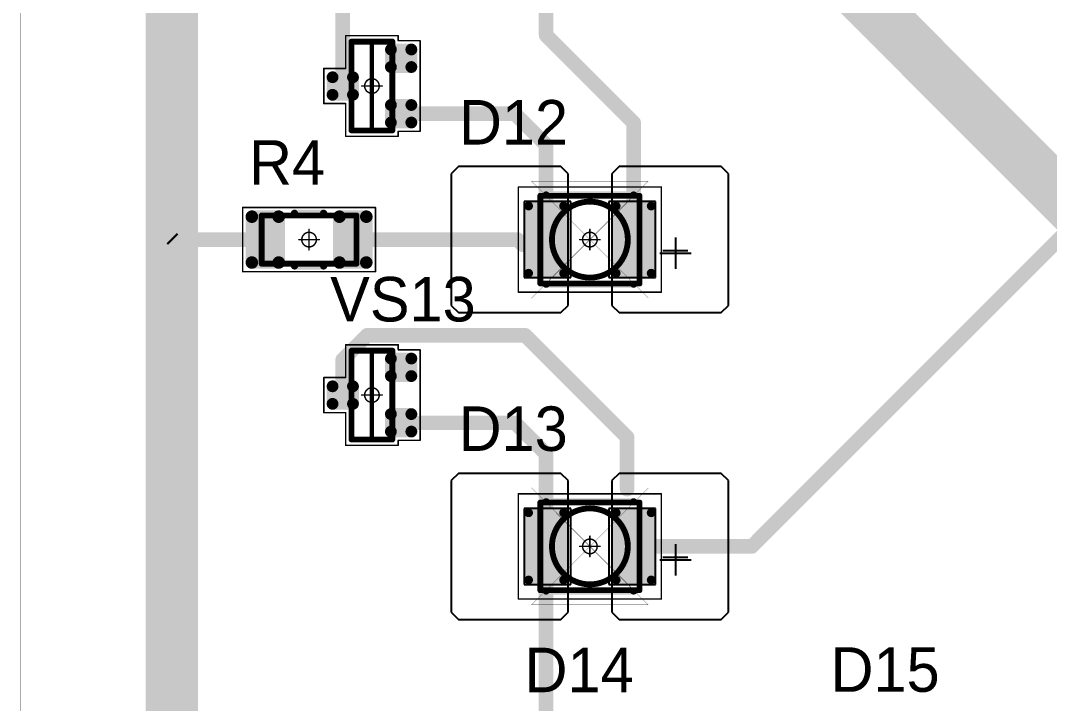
# Model space of a CAD drawing. Header units: millimetres. Extents: x 0 to 395, y 0 to 190.
# Drawn here: x 0 to 35.24, y 30.15 to 53.52 of the extents above; entities that cross this region are included whole.
import ezdxf

# ---------------------------------------------------------------- set-up
doc = ezdxf.new("R2010")
doc.units = ezdxf.units.MM
for name, color, linetype in [('Mechanical13', 56, 'Continuous'), ('Mechanical15', 56, 'Continuous'), ('Mechanical3', 76, 'Continuous'), ('Mechanical5', 56, 'Continuous'), ('TopLayer', 1, 'Continuous'), ('TopOverlay', 2, 'Continuous'), ('TopPaste', 8, 'Continuous'), ('TopSolder', 216, 'Continuous')]:
    doc.layers.add(name, color=color, linetype=linetype)

# ---------------------------------------------------------------- blocks, each defined once
blk = doc.blocks.new('SOT23_1171')
at = {"layer": 'Mechanical13', "const_width": 0.2}
for points in [[(0.7, 1.52), (-0.7, 1.52)], [(-0.7, 1.52), (-0.7, -1.52)], [(0.7, 1.52), (0.7, -1.52)], [(0.7, -1.52), (-0.7, -1.52)]]:
    blk.add_lwpolyline(points, dxfattribs=at)
at = {"layer": 'Mechanical13', "const_width": 0.1}
for points in [[(-0.75, 1.52, 1), (-0.65, 1.52, 1)], [(-0.75, 1.52, 1), (-0.65, 1.52, 1)], [(0.65, 1.52, 1), (0.75, 1.52, 1)], [(0.65, 1.52, 1), (0.75, 1.52, 1)], [(-0.75, -1.52, 1), (-0.65, -1.52, 1)], [(-0.75, -1.52, 1), (-0.65, -1.52, 1)], [(0.65, -1.52, 1), (0.75, -1.52, 1)], [(0.65, -1.52, 1), (0.75, -1.52, 1)]]:
    blk.add_lwpolyline(points, format="xyb", close=True, dxfattribs=at)
at = {"layer": 'Mechanical15', "const_width": 0.05}
for points in [[(-1.65, 1.55), (-1.65, -1.55)], [(-0.9, 1.55), (-1.65, 1.55)], [(-0.9, 1.72), (-0.9, 1.55)], [(0.9, 1.72), (-0.9, 1.72)], [(0.9, 1.72), (0.9, 0.6)], [(0, 0.35), (0, -0.35)], [(1.65, 0.6), (0.9, 0.6)], [(1.65, 0.6), (1.65, -0.6)], [(0.35, 0), (-0.35, 0)], [(1.65, -0.6), (0.9, -0.6)], [(0.9, -0.6), (0.9, -1.72)], [(-0.9, -1.55), (-1.65, -1.55)], [(-0.9, -1.55), (-0.9, -1.72)], [(0.9, -1.72), (-0.9, -1.72)]]:
    blk.add_lwpolyline(points, dxfattribs=at)
at = {"layer": 'Mechanical15'}
for points, const_width in [([(-1.662, 1.55, 1), (-1.637, 1.55, 1)], 0.025), ([(-1.662, 1.55, 1), (-1.637, 1.55, 1)], 0.025), ([(-0.913, 1.72, 1), (-0.888, 1.72, 1)], 0.025), ([(-0.913, 1.72, 1), (-0.888, 1.72, 1)], 0.025), ([(-0.913, 1.55, 1), (-0.888, 1.55, 1)], 0.025), ([(-0.913, 1.55, 1), (-0.888, 1.55, 1)], 0.025), ([(0.888, 1.72, 1), (0.913, 1.72, 1)], 0.025), ([(0.888, 1.72, 1), (0.913, 1.72, 1)], 0.025), ([(-0.012, 0.35, 1), (0.012, 0.35, 1)], 0.025), ([(0.888, 0.6, 1), (0.913, 0.6, 1)], 0.025), ([(0.888, 0.6, 1), (0.913, 0.6, 1)], 0.025), ([(1.637, 0.6, 1), (1.662, 0.6, 1)], 0.025), ([(1.637, 0.6, 1), (1.662, 0.6, 1)], 0.025), ([(-0.362, 0, 1), (-0.337, 0, 1)], 0.025), ([(0.25, 0, 1), (-0.25, 0, 1)], 0.05), ([(-0.262, 0, 1), (-0.238, 0, 1)], 0.025), ([(0.238, 0, 1), (0.262, 0, 1)], 0.025), ([(0.337, 0, 1), (0.362, 0, 1)], 0.025), ([(-0.012, -0.35, 1), (0.012, -0.35, 1)], 0.025), ([(0.888, -0.6, 1), (0.913, -0.6, 1)], 0.025), ([(0.888, -0.6, 1), (0.913, -0.6, 1)], 0.025), ([(1.637, -0.6, 1), (1.662, -0.6, 1)], 0.025), ([(1.637, -0.6, 1), (1.662, -0.6, 1)], 0.025), ([(-1.662, -1.55, 1), (-1.637, -1.55, 1)], 0.025), ([(-1.662, -1.55, 1), (-1.637, -1.55, 1)], 0.025), ([(-0.913, -1.55, 1), (-0.888, -1.55, 1)], 0.025), ([(-0.913, -1.55, 1), (-0.888, -1.55, 1)], 0.025), ([(-0.913, -1.72, 1), (-0.888, -1.72, 1)], 0.025), ([(-0.913, -1.72, 1), (-0.888, -1.72, 1)], 0.025), ([(0.888, -1.72, 1), (0.913, -1.72, 1)], 0.025), ([(0.888, -1.72, 1), (0.913, -1.72, 1)], 0.025)]:
    blk.add_lwpolyline(points, format="xyb", close=True, dxfattribs=dict(at, const_width=const_width))
at = {"layer": 'TopLayer', "const_width": 0.1}
for points in [[(-1.4, 1.25, 1), (-1.3, 1.25, 1)], [(-0.7, 1.25, 1), (-0.6, 1.25, 1)], [(-1.4, 0.65, 1), (-1.3, 0.65, 1)], [(-0.7, 0.65, 1), (-0.6, 0.65, 1)], [(0.6, 0.3, 1), (0.7, 0.3, 1)], [(1.3, 0.3, 1), (1.4, 0.3, 1)], [(0.6, -0.3, 1), (0.7, -0.3, 1)], [(1.3, -0.3, 1), (1.4, -0.3, 1)], [(-1.4, -0.65, 1), (-1.3, -0.65, 1)], [(-0.7, -0.65, 1), (-0.6, -0.65, 1)], [(-1.4, -1.25, 1), (-1.3, -1.25, 1)], [(-0.7, -1.25, 1), (-0.6, -1.25, 1)]]:
    blk.add_lwpolyline(points, format="xyb", close=True, dxfattribs=at)
at = {"layer": 'TopLayer'}
for points in [[(-1.45, 1.25), (-1.45, 0.65), (-0.55, 1.25), (-0.55, 0.65)], [(-1.35, 1.35), (-1.35, 0.55), (-0.65, 1.35), (-0.65, 0.55)], [(0.65, 0.4), (0.65, -0.4), (1.35, 0.4), (1.35, -0.4)], [(0.55, 0.3), (0.55, -0.3), (1.45, 0.3), (1.45, -0.3)], [(-1.45, -0.65), (-1.45, -1.25), (-0.55, -0.65), (-0.55, -1.25)], [(-1.35, -0.55), (-1.35, -1.35), (-0.65, -0.55), (-0.65, -1.35)]]:
    blk.add_solid(points, dxfattribs=at)
at = {"layer": 'TopOverlay', "const_width": 0.15}
blk.add_lwpolyline([(0, 1.5), (0, -1.5)], dxfattribs=at)
at = {"layer": 'TopOverlay', "const_width": 0.075}
for points in [[(-0.038, 1.5, 1), (0.038, 1.5, 1)], [(-0.038, -1.5, 1), (0.038, -1.5, 1)]]:
    blk.add_lwpolyline(points, format="xyb", close=True, dxfattribs=at)
at = {"layer": 'TopPaste', "const_width": 0.075}
for points in [[(-1.387, 1.25, 1), (-1.313, 1.25, 1)], [(-0.687, 1.25, 1), (-0.613, 1.25, 1)], [(-1.387, 0.65, 1), (-1.313, 0.65, 1)], [(-0.687, 0.65, 1), (-0.613, 0.65, 1)], [(0.613, 0.3, 1), (0.687, 0.3, 1)], [(1.313, 0.3, 1), (1.387, 0.3, 1)], [(0.613, -0.3, 1), (0.687, -0.3, 1)], [(1.313, -0.3, 1), (1.387, -0.3, 1)], [(-1.387, -0.65, 1), (-1.313, -0.65, 1)], [(-0.687, -0.65, 1), (-0.613, -0.65, 1)], [(-1.387, -1.25, 1), (-1.313, -1.25, 1)], [(-0.687, -1.25, 1), (-0.613, -1.25, 1)]]:
    blk.add_lwpolyline(points, format="xyb", close=True, dxfattribs=at)
at = {"layer": 'TopPaste'}
for points in [[(-1.425, 1.25), (-1.425, 0.65), (-0.575, 1.25), (-0.575, 0.65)], [(-1.35, 1.325), (-1.35, 0.575), (-0.65, 1.325), (-0.65, 0.575)], [(0.65, 0.375), (0.65, -0.375), (1.35, 0.375), (1.35, -0.375)], [(0.575, 0.3), (0.575, -0.3), (1.425, 0.3), (1.425, -0.3)], [(-1.425, -0.65), (-1.425, -1.25), (-0.575, -0.65), (-0.575, -1.25)], [(-1.35, -0.575), (-1.35, -1.325), (-0.65, -0.575), (-0.65, -1.325)]]:
    blk.add_solid(points, dxfattribs=at)
at = {"layer": 'TopSolder', "const_width": 0.202}
for points in [[(-1.451, 1.25, 1), (-1.249, 1.25, 1)], [(-0.751, 1.25, 1), (-0.549, 1.25, 1)], [(-1.451, 0.65, 1), (-1.249, 0.65, 1)], [(-0.751, 0.65, 1), (-0.549, 0.65, 1)], [(0.549, 0.3, 1), (0.751, 0.3, 1)], [(1.249, 0.3, 1), (1.451, 0.3, 1)], [(0.549, -0.3, 1), (0.751, -0.3, 1)], [(1.249, -0.3, 1), (1.451, -0.3, 1)], [(-1.451, -0.65, 1), (-1.249, -0.65, 1)], [(-0.751, -0.65, 1), (-0.549, -0.65, 1)], [(-1.451, -1.25, 1), (-1.249, -1.25, 1)], [(-0.751, -1.25, 1), (-0.549, -1.25, 1)]]:
    blk.add_lwpolyline(points, format="xyb", close=True, dxfattribs=at)
at = {"layer": 'TopSolder'}
for points in [[(-1.35, 1.452), (-1.35, 0.448), (-0.65, 1.452), (-0.65, 0.448)], [(-1.552, 1.25), (-1.552, 0.65), (-0.448, 1.25), (-0.448, 0.65)], [(0.65, 0.502), (0.65, -0.502), (1.35, 0.502), (1.35, -0.502)], [(0.448, 0.3), (0.448, -0.3), (1.552, 0.3), (1.552, -0.3)], [(-1.552, -0.65), (-1.552, -1.25), (-0.448, -0.65), (-0.448, -1.25)], [(-1.35, -0.448), (-1.35, -1.452), (-0.65, -0.448), (-0.65, -1.452)]]:
    blk.add_solid(points, dxfattribs=at)
blk = doc.blocks.new('SOT23_1172')
at = {"layer": 'Mechanical13', "const_width": 0.2}
for points in [[(0.7, 1.52), (-0.7, 1.52)], [(-0.7, 1.52), (-0.7, -1.52)], [(0.7, 1.52), (0.7, -1.52)], [(0.7, -1.52), (-0.7, -1.52)]]:
    blk.add_lwpolyline(points, dxfattribs=at)
at = {"layer": 'Mechanical13', "const_width": 0.1}
for points in [[(-0.75, 1.52, 1), (-0.65, 1.52, 1)], [(-0.75, 1.52, 1), (-0.65, 1.52, 1)], [(0.65, 1.52, 1), (0.75, 1.52, 1)], [(0.65, 1.52, 1), (0.75, 1.52, 1)], [(-0.75, -1.52, 1), (-0.65, -1.52, 1)], [(-0.75, -1.52, 1), (-0.65, -1.52, 1)], [(0.65, -1.52, 1), (0.75, -1.52, 1)], [(0.65, -1.52, 1), (0.75, -1.52, 1)]]:
    blk.add_lwpolyline(points, format="xyb", close=True, dxfattribs=at)
at = {"layer": 'Mechanical15', "const_width": 0.05}
for points in [[(-1.65, 1.55), (-1.65, -1.55)], [(-0.9, 1.55), (-1.65, 1.55)], [(-0.9, 1.72), (-0.9, 1.55)], [(0.9, 1.72), (-0.9, 1.72)], [(0.9, 1.72), (0.9, 0.6)], [(0, 0.35), (0, -0.35)], [(1.65, 0.6), (0.9, 0.6)], [(1.65, 0.6), (1.65, -0.6)], [(0.35, 0), (-0.35, 0)], [(1.65, -0.6), (0.9, -0.6)], [(0.9, -0.6), (0.9, -1.72)], [(-0.9, -1.55), (-1.65, -1.55)], [(-0.9, -1.55), (-0.9, -1.72)], [(0.9, -1.72), (-0.9, -1.72)]]:
    blk.add_lwpolyline(points, dxfattribs=at)
at = {"layer": 'Mechanical15'}
for points, const_width in [([(-1.662, 1.55, 1), (-1.637, 1.55, 1)], 0.025), ([(-1.662, 1.55, 1), (-1.637, 1.55, 1)], 0.025), ([(-0.913, 1.72, 1), (-0.888, 1.72, 1)], 0.025), ([(-0.913, 1.72, 1), (-0.888, 1.72, 1)], 0.025), ([(-0.913, 1.55, 1), (-0.888, 1.55, 1)], 0.025), ([(-0.913, 1.55, 1), (-0.888, 1.55, 1)], 0.025), ([(0.888, 1.72, 1), (0.913, 1.72, 1)], 0.025), ([(0.888, 1.72, 1), (0.913, 1.72, 1)], 0.025), ([(-0.012, 0.35, 1), (0.012, 0.35, 1)], 0.025), ([(0.888, 0.6, 1), (0.913, 0.6, 1)], 0.025), ([(0.888, 0.6, 1), (0.913, 0.6, 1)], 0.025), ([(1.637, 0.6, 1), (1.662, 0.6, 1)], 0.025), ([(1.637, 0.6, 1), (1.662, 0.6, 1)], 0.025), ([(-0.362, 0, 1), (-0.337, 0, 1)], 0.025), ([(0.25, 0, 1), (-0.25, 0, 1)], 0.05), ([(-0.262, 0, 1), (-0.238, 0, 1)], 0.025), ([(0.238, 0, 1), (0.262, 0, 1)], 0.025), ([(0.337, 0, 1), (0.362, 0, 1)], 0.025), ([(-0.012, -0.35, 1), (0.012, -0.35, 1)], 0.025), ([(0.888, -0.6, 1), (0.913, -0.6, 1)], 0.025), ([(0.888, -0.6, 1), (0.913, -0.6, 1)], 0.025), ([(1.637, -0.6, 1), (1.662, -0.6, 1)], 0.025), ([(1.637, -0.6, 1), (1.662, -0.6, 1)], 0.025), ([(-1.662, -1.55, 1), (-1.637, -1.55, 1)], 0.025), ([(-1.662, -1.55, 1), (-1.637, -1.55, 1)], 0.025), ([(-0.913, -1.55, 1), (-0.888, -1.55, 1)], 0.025), ([(-0.913, -1.55, 1), (-0.888, -1.55, 1)], 0.025), ([(-0.913, -1.72, 1), (-0.888, -1.72, 1)], 0.025), ([(-0.913, -1.72, 1), (-0.888, -1.72, 1)], 0.025), ([(0.888, -1.72, 1), (0.913, -1.72, 1)], 0.025), ([(0.888, -1.72, 1), (0.913, -1.72, 1)], 0.025)]:
    blk.add_lwpolyline(points, format="xyb", close=True, dxfattribs=dict(at, const_width=const_width))
at = {"layer": 'TopLayer', "const_width": 0.1}
for points in [[(-1.4, 1.25, 1), (-1.3, 1.25, 1)], [(-0.7, 1.25, 1), (-0.6, 1.25, 1)], [(-1.4, 0.65, 1), (-1.3, 0.65, 1)], [(-0.7, 0.65, 1), (-0.6, 0.65, 1)], [(0.6, 0.3, 1), (0.7, 0.3, 1)], [(1.3, 0.3, 1), (1.4, 0.3, 1)], [(0.6, -0.3, 1), (0.7, -0.3, 1)], [(1.3, -0.3, 1), (1.4, -0.3, 1)], [(-1.4, -0.65, 1), (-1.3, -0.65, 1)], [(-0.7, -0.65, 1), (-0.6, -0.65, 1)], [(-1.4, -1.25, 1), (-1.3, -1.25, 1)], [(-0.7, -1.25, 1), (-0.6, -1.25, 1)]]:
    blk.add_lwpolyline(points, format="xyb", close=True, dxfattribs=at)
at = {"layer": 'TopLayer'}
for points in [[(-1.45, 1.25), (-1.45, 0.65), (-0.55, 1.25), (-0.55, 0.65)], [(-1.35, 1.35), (-1.35, 0.55), (-0.65, 1.35), (-0.65, 0.55)], [(0.65, 0.4), (0.65, -0.4), (1.35, 0.4), (1.35, -0.4)], [(0.55, 0.3), (0.55, -0.3), (1.45, 0.3), (1.45, -0.3)], [(-1.45, -0.65), (-1.45, -1.25), (-0.55, -0.65), (-0.55, -1.25)], [(-1.35, -0.55), (-1.35, -1.35), (-0.65, -0.55), (-0.65, -1.35)]]:
    blk.add_solid(points, dxfattribs=at)
at = {"layer": 'TopOverlay', "const_width": 0.15}
blk.add_lwpolyline([(0, 1.5), (0, -1.5)], dxfattribs=at)
at = {"layer": 'TopOverlay', "const_width": 0.075}
for points in [[(-0.038, 1.5, 1), (0.038, 1.5, 1)], [(-0.038, -1.5, 1), (0.038, -1.5, 1)]]:
    blk.add_lwpolyline(points, format="xyb", close=True, dxfattribs=at)
at = {"layer": 'TopPaste', "const_width": 0.075}
for points in [[(-1.387, 1.25, 1), (-1.313, 1.25, 1)], [(-0.687, 1.25, 1), (-0.613, 1.25, 1)], [(-1.387, 0.65, 1), (-1.313, 0.65, 1)], [(-0.687, 0.65, 1), (-0.613, 0.65, 1)], [(0.613, 0.3, 1), (0.687, 0.3, 1)], [(1.313, 0.3, 1), (1.387, 0.3, 1)], [(0.613, -0.3, 1), (0.687, -0.3, 1)], [(1.313, -0.3, 1), (1.387, -0.3, 1)], [(-1.387, -0.65, 1), (-1.313, -0.65, 1)], [(-0.687, -0.65, 1), (-0.613, -0.65, 1)], [(-1.387, -1.25, 1), (-1.313, -1.25, 1)], [(-0.687, -1.25, 1), (-0.613, -1.25, 1)]]:
    blk.add_lwpolyline(points, format="xyb", close=True, dxfattribs=at)
at = {"layer": 'TopPaste'}
for points in [[(-1.425, 1.25), (-1.425, 0.65), (-0.575, 1.25), (-0.575, 0.65)], [(-1.35, 1.325), (-1.35, 0.575), (-0.65, 1.325), (-0.65, 0.575)], [(0.65, 0.375), (0.65, -0.375), (1.35, 0.375), (1.35, -0.375)], [(0.575, 0.3), (0.575, -0.3), (1.425, 0.3), (1.425, -0.3)], [(-1.425, -0.65), (-1.425, -1.25), (-0.575, -0.65), (-0.575, -1.25)], [(-1.35, -0.575), (-1.35, -1.325), (-0.65, -0.575), (-0.65, -1.325)]]:
    blk.add_solid(points, dxfattribs=at)
at = {"layer": 'TopSolder', "const_width": 0.202}
for points in [[(-1.451, 1.25, 1), (-1.249, 1.25, 1)], [(-0.751, 1.25, 1), (-0.549, 1.25, 1)], [(-1.451, 0.65, 1), (-1.249, 0.65, 1)], [(-0.751, 0.65, 1), (-0.549, 0.65, 1)], [(0.549, 0.3, 1), (0.751, 0.3, 1)], [(1.249, 0.3, 1), (1.451, 0.3, 1)], [(0.549, -0.3, 1), (0.751, -0.3, 1)], [(1.249, -0.3, 1), (1.451, -0.3, 1)], [(-1.451, -0.65, 1), (-1.249, -0.65, 1)], [(-0.751, -0.65, 1), (-0.549, -0.65, 1)], [(-1.451, -1.25, 1), (-1.249, -1.25, 1)], [(-0.751, -1.25, 1), (-0.549, -1.25, 1)]]:
    blk.add_lwpolyline(points, format="xyb", close=True, dxfattribs=at)
at = {"layer": 'TopSolder'}
for points in [[(-1.35, 1.452), (-1.35, 0.448), (-0.65, 1.452), (-0.65, 0.448)], [(-1.552, 1.25), (-1.552, 0.65), (-0.448, 1.25), (-0.448, 0.65)], [(0.65, 0.502), (0.65, -0.502), (1.35, 0.502), (1.35, -0.502)], [(0.448, 0.3), (0.448, -0.3), (1.552, 0.3), (1.552, -0.3)], [(-1.552, -0.65), (-1.552, -1.25), (-0.448, -0.65), (-0.448, -1.25)], [(-1.35, -0.448), (-1.35, -1.452), (-0.65, -0.448), (-0.65, -1.452)]]:
    blk.add_solid(points, dxfattribs=at)
blk = doc.blocks.new('RC1206S_1219')
at = {"layer": 'Mechanical13', "const_width": 0.2}
for points in [[(-1.625, 0.825), (-1.625, -0.825)], [(1.625, 0.825), (-1.625, 0.825)], [(1.625, 0.825), (1.625, -0.825)], [(1.625, -0.825), (-1.625, -0.825)]]:
    blk.add_lwpolyline(points, dxfattribs=at)
at = {"layer": 'Mechanical13', "const_width": 0.1}
for points in [[(-1.675, 0.825, 1), (-1.575, 0.825, 1)], [(-1.675, 0.825, 1), (-1.575, 0.825, 1)], [(1.575, 0.825, 1), (1.675, 0.825, 1)], [(1.575, 0.825, 1), (1.675, 0.825, 1)], [(-1.675, -0.825, 1), (-1.575, -0.825, 1)], [(-1.675, -0.825, 1), (-1.575, -0.825, 1)], [(1.575, -0.825, 1), (1.675, -0.825, 1)], [(1.575, -0.825, 1), (1.675, -0.825, 1)]]:
    blk.add_lwpolyline(points, format="xyb", close=True, dxfattribs=at)
at = {"layer": 'Mechanical15', "const_width": 0.05}
for points in [[(-2.275, 1.1), (-2.275, -1.1)], [(2.275, 1.1), (-2.275, 1.1)], [(2.275, 1.1), (2.275, -1.1)], [(0, 0.35), (0, -0.35)], [(0.35, 0), (-0.35, 0)], [(2.275, -1.1), (-2.275, -1.1)]]:
    blk.add_lwpolyline(points, dxfattribs=at)
at = {"layer": 'Mechanical15'}
for points, const_width in [([(-2.287, 1.1, 1), (-2.262, 1.1, 1)], 0.025), ([(-2.287, 1.1, 1), (-2.262, 1.1, 1)], 0.025), ([(2.262, 1.1, 1), (2.287, 1.1, 1)], 0.025), ([(2.262, 1.1, 1), (2.287, 1.1, 1)], 0.025), ([(-0.012, 0.35, 1), (0.012, 0.35, 1)], 0.025), ([(-0.362, 0, 1), (-0.337, 0, 1)], 0.025), ([(0.25, 0, 1), (-0.25, 0, 1)], 0.05), ([(-0.262, 0, 1), (-0.238, 0, 1)], 0.025), ([(0.238, 0, 1), (0.262, 0, 1)], 0.025), ([(0.337, 0, 1), (0.362, 0, 1)], 0.025), ([(-0.012, -0.35, 1), (0.012, -0.35, 1)], 0.025), ([(-2.287, -1.1, 1), (-2.262, -1.1, 1)], 0.025), ([(-2.287, -1.1, 1), (-2.262, -1.1, 1)], 0.025), ([(2.262, -1.1, 1), (2.287, -1.1, 1)], 0.025), ([(2.262, -1.1, 1), (2.287, -1.1, 1)], 0.025)]:
    blk.add_lwpolyline(points, format="xyb", close=True, dxfattribs=dict(at, const_width=const_width))
at = {"layer": 'TopLayer', "const_width": 0.115}
for points in [[(-2.018, 0.785, 1), (-1.903, 0.785, 1)], [(-1.098, 0.785, 1), (-0.983, 0.785, 1)], [(0.983, 0.785, 1), (1.098, 0.785, 1)], [(1.903, 0.785, 1), (2.018, 0.785, 1)], [(-2.018, -0.785, 1), (-1.903, -0.785, 1)], [(-1.098, -0.785, 1), (-0.983, -0.785, 1)], [(0.983, -0.785, 1), (1.098, -0.785, 1)], [(1.903, -0.785, 1), (2.018, -0.785, 1)]]:
    blk.add_lwpolyline(points, format="xyb", close=True, dxfattribs=at)
at = {"layer": 'TopLayer'}
for points in [[(-2.075, -0.785), (-0.925, -0.785), (-2.075, 0.785), (-0.925, 0.785)], [(-1.96, -0.9), (-1.04, -0.9), (-1.96, 0.9), (-1.04, 0.9)], [(0.925, -0.785), (2.075, -0.785), (0.925, 0.785), (2.075, 0.785)], [(1.04, -0.9), (1.96, -0.9), (1.04, 0.9), (1.96, 0.9)]]:
    blk.add_solid(points, dxfattribs=at)
at = {"layer": 'TopOverlay', "const_width": 0.25}
for points in [[(0.5, 0.9), (-0.5, 0.9)], [(0.5, -0.9), (-0.5, -0.9)]]:
    blk.add_lwpolyline(points, dxfattribs=at)
at = {"layer": 'TopOverlay', "const_width": 0.125}
for points in [[(-0.562, 0.9, 1), (-0.437, 0.9, 1)], [(0.437, 0.9, 1), (0.562, 0.9, 1)], [(-0.562, -0.9, 1), (-0.437, -0.9, 1)], [(0.437, -0.9, 1), (0.562, -0.9, 1)]]:
    blk.add_lwpolyline(points, format="xyb", close=True, dxfattribs=at)
at = {"layer": 'TopPaste', "const_width": 0.09}
for points in [[(-2.005, 0.785, 1), (-1.915, 0.785, 1)], [(-1.085, 0.785, 1), (-0.995, 0.785, 1)], [(0.995, 0.785, 1), (1.085, 0.785, 1)], [(1.915, 0.785, 1), (2.005, 0.785, 1)], [(-2.005, -0.785, 1), (-1.915, -0.785, 1)], [(-1.085, -0.785, 1), (-0.995, -0.785, 1)], [(0.995, -0.785, 1), (1.085, -0.785, 1)], [(1.915, -0.785, 1), (2.005, -0.785, 1)]]:
    blk.add_lwpolyline(points, format="xyb", close=True, dxfattribs=at)
at = {"layer": 'TopPaste'}
for points in [[(-2.05, -0.785), (-0.95, -0.785), (-2.05, 0.785), (-0.95, 0.785)], [(-1.96, -0.875), (-1.04, -0.875), (-1.96, 0.875), (-1.04, 0.875)], [(0.95, -0.785), (2.05, -0.785), (0.95, 0.785), (2.05, 0.785)], [(1.04, -0.875), (1.96, -0.875), (1.04, 0.875), (1.96, 0.875)]]:
    blk.add_solid(points, dxfattribs=at)
at = {"layer": 'TopSolder', "const_width": 0.215}
for points in [[(-2.068, 0.785, 1), (-1.853, 0.785, 1)], [(-1.148, 0.785, 1), (-0.933, 0.785, 1)], [(0.933, 0.785, 1), (1.148, 0.785, 1)], [(1.853, 0.785, 1), (2.068, 0.785, 1)], [(-2.068, -0.785, 1), (-1.853, -0.785, 1)], [(-1.148, -0.785, 1), (-0.933, -0.785, 1)], [(0.933, -0.785, 1), (1.148, -0.785, 1)], [(1.853, -0.785, 1), (2.068, -0.785, 1)]]:
    blk.add_lwpolyline(points, format="xyb", close=True, dxfattribs=at)
at = {"layer": 'TopSolder'}
for points in [[(-2.175, -0.785), (-0.825, -0.785), (-2.175, 0.785), (-0.825, 0.785)], [(-1.96, -1), (-1.04, -1), (-1.96, 1), (-1.04, 1)], [(0.825, -0.785), (2.175, -0.785), (0.825, 0.785), (2.175, 0.785)], [(1.04, -1), (1.96, -1), (1.04, 1), (1.96, 1)]]:
    blk.add_solid(points, dxfattribs=at)
blk = doc.blocks.new('T66G_4_1319')
at = {"layer": 'Mechanical13'}
for p, q in [((2.936, 0.071), (2.936, -1)), ((2.4, -0.464), (3.471, -0.464))]:
    blk.add_line(p, q, dxfattribs=at)
at = {"layer": 'Mechanical13', "const_width": 0.2}
for points in [[(-1.7, 1.5), (1.7, 1.5)], [(-1.7, -1.5), (-1.7, 1.5)], [(1.7, -1.5), (1.7, 1.5)], [(-1.7, -1.5), (1.7, -1.5)]]:
    blk.add_lwpolyline(points, dxfattribs=at)
at = {"layer": 'Mechanical13'}
for points, const_width in [([(-1.75, 1.5, 1), (-1.65, 1.5, 1)], 0.1), ([(-1.75, 1.5, 1), (-1.65, 1.5, 1)], 0.1), ([(1.65, 1.5, 1), (1.75, 1.5, 1)], 0.1), ([(1.65, 1.5, 1), (1.75, 1.5, 1)], 0.1), ([(1.3, 0, 1), (-1.3, 0, 1)], 0.2), ([(-1.35, 0, 1), (-1.25, 0, 1)], 0.1), ([(1.25, 0, 1), (1.35, 0, 1)], 0.1), ([(-1.75, -1.5, 1), (-1.65, -1.5, 1)], 0.1), ([(-1.75, -1.5, 1), (-1.65, -1.5, 1)], 0.1), ([(1.65, -1.5, 1), (1.75, -1.5, 1)], 0.1), ([(1.65, -1.5, 1), (1.75, -1.5, 1)], 0.1)]:
    blk.add_lwpolyline(points, format="xyb", close=True, dxfattribs=dict(at, const_width=const_width))
at = {"layer": 'Mechanical15', "const_width": 0.05}
for points in [[(-2.45, -1.8), (-2.45, 1.8)], [(-2.45, 1.8), (2.45, 1.8)], [(2.45, -1.8), (2.45, 1.8)], [(0, -0.35), (0, 0.35)], [(-0.35, 0), (0.35, 0)], [(-2.45, -1.8), (2.45, -1.8)]]:
    blk.add_lwpolyline(points, dxfattribs=at)
at = {"layer": 'Mechanical15'}
for points, const_width in [([(-2.462, 1.8, 1), (-2.438, 1.8, 1)], 0.025), ([(-2.462, 1.8, 1), (-2.438, 1.8, 1)], 0.025), ([(2.438, 1.8, 1), (2.462, 1.8, 1)], 0.025), ([(2.438, 1.8, 1), (2.462, 1.8, 1)], 0.025), ([(-0.012, 0.35, 1), (0.012, 0.35, 1)], 0.025), ([(-0.362, 0, 1), (-0.337, 0, 1)], 0.025), ([(0.25, 0, 1), (-0.25, 0, 1)], 0.05), ([(-0.262, 0, 1), (-0.238, 0, 1)], 0.025), ([(0.238, 0, 1), (0.262, 0, 1)], 0.025), ([(0.337, 0, 1), (0.362, 0, 1)], 0.025), ([(-0.012, -0.35, 1), (0.012, -0.35, 1)], 0.025), ([(-2.462, -1.8, 1), (-2.438, -1.8, 1)], 0.025), ([(-2.462, -1.8, 1), (-2.438, -1.8, 1)], 0.025), ([(2.438, -1.8, 1), (2.462, -1.8, 1)], 0.025), ([(2.438, -1.8, 1), (2.462, -1.8, 1)], 0.025)]:
    blk.add_lwpolyline(points, format="xyb", close=True, dxfattribs=dict(at, const_width=const_width))
at = {"layer": 'TopLayer'}
for p, q in [((-4.5, 2.5), (-4.75, 2.25)), ((-1, 2.5), (-4.5, 2.5)), ((-0.75, 2.25), (-1, 2.5)), ((1, 2.5), (0.75, 2.25)), ((4.5, 2.5), (1, 2.5)), ((4.75, 2.25), (4.5, 2.5)), ((-4.75, 2.25), (-4.75, -2.25)), ((-0.75, -2.25), (-0.75, 2.25)), ((0.75, 2.25), (0.75, -2.25)), ((4.75, -2.25), (4.75, 2.25)), ((-4.75, -2.25), (-4.5, -2.5)), ((-1, -2.5), (-0.75, -2.25)), ((0.75, -2.25), (1, -2.5)), ((4.5, -2.5), (4.75, -2.25)), ((-4.5, -2.5), (-1, -2.5)), ((1, -2.5), (4.5, -2.5))]:
    blk.add_line(p, q, dxfattribs=at)
at = {"layer": 'TopLayer', "const_width": 0.15}
for points in [[(-2.175, 1.15, 1), (-2.025, 1.15, 1)], [(-0.975, 1.15, 1), (-0.825, 1.15, 1)], [(0.825, 1.15, 1), (0.975, 1.15, 1)], [(2.025, 1.15, 1), (2.175, 1.15, 1)], [(-2.175, -1.15, 1), (-2.025, -1.15, 1)], [(-0.975, -1.15, 1), (-0.825, -1.15, 1)], [(0.825, -1.15, 1), (0.975, -1.15, 1)], [(2.025, -1.15, 1), (2.175, -1.15, 1)]]:
    blk.add_lwpolyline(points, format="xyb", close=True, dxfattribs=at)
at = {"layer": 'TopLayer'}
for points in [[(-0.75, 1.15), (-2.25, 1.15), (-0.75, -1.15), (-2.25, -1.15)], [(-0.9, 1.3), (-2.1, 1.3), (-0.9, -1.3), (-2.1, -1.3)], [(2.25, 1.15), (0.75, 1.15), (2.25, -1.15), (0.75, -1.15)], [(2.1, 1.3), (0.9, 1.3), (2.1, -1.3), (0.9, -1.3)]]:
    blk.add_solid(points, dxfattribs=at)
at = {"layer": 'TopOverlay'}
for p, q in [((2.928, 0.057), (2.928, -0.8)), ((2.5, -0.372), (3.357, -0.372))]:
    blk.add_line(p, q, dxfattribs=at)
at = {"layer": 'TopOverlay', "const_width": 0.25}
for points in [[(-1.5, 1.525), (1.5, 1.525)], [(-1.5, -1.525), (1.5, -1.525)]]:
    blk.add_lwpolyline(points, dxfattribs=at)
at = {"layer": 'TopOverlay', "const_width": 0.125}
for points in [[(-1.562, 1.525, 1), (-1.438, 1.525, 1)], [(1.438, 1.525, 1), (1.562, 1.525, 1)], [(-1.562, -1.525, 1), (-1.438, -1.525, 1)], [(1.438, -1.525, 1), (1.562, -1.525, 1)]]:
    blk.add_lwpolyline(points, format="xyb", close=True, dxfattribs=at)
at = {"layer": 'TopPaste', "const_width": 0.125}
for points in [[(-2.163, 1.15, 1), (-2.038, 1.15, 1)], [(-0.963, 1.15, 1), (-0.838, 1.15, 1)], [(0.838, 1.15, 1), (0.963, 1.15, 1)], [(2.038, 1.15, 1), (2.163, 1.15, 1)], [(-2.163, -1.15, 1), (-2.038, -1.15, 1)], [(-0.963, -1.15, 1), (-0.838, -1.15, 1)], [(0.838, -1.15, 1), (0.963, -1.15, 1)], [(2.038, -1.15, 1), (2.163, -1.15, 1)]]:
    blk.add_lwpolyline(points, format="xyb", close=True, dxfattribs=at)
at = {"layer": 'TopPaste'}
for points in [[(-0.775, 1.15), (-2.225, 1.15), (-0.775, -1.15), (-2.225, -1.15)], [(-0.9, 1.275), (-2.1, 1.275), (-0.9, -1.275), (-2.1, -1.275)], [(2.225, 1.15), (0.775, 1.15), (2.225, -1.15), (0.775, -1.15)], [(2.1, 1.275), (0.9, 1.275), (2.1, -1.275), (0.9, -1.275)]]:
    blk.add_solid(points, dxfattribs=at)
at = {"layer": 'TopSolder'}
for p, q in [((-2.25, 1.3), (-2.25, -1.3)), ((-0.65, 1.3), (-2.25, 1.3)), ((-0.65, -1.3), (-0.65, 1.3)), ((0.65, 1.3), (0.65, -1.3)), ((2.25, 1.3), (0.65, 1.3)), ((2.25, -1.3), (2.25, 1.3)), ((-2.25, -1.3), (-0.65, -1.3)), ((0.65, -1.3), (2.25, -1.3))]:
    blk.add_line(p, q, dxfattribs=at)
blk = doc.blocks.new('T66G_4_1320')
at = {"layer": 'Mechanical13'}
for p, q in [((2.936, 0.071), (2.936, -1)), ((2.4, -0.464), (3.471, -0.464))]:
    blk.add_line(p, q, dxfattribs=at)
at = {"layer": 'Mechanical13', "const_width": 0.2}
for points in [[(-1.7, 1.5), (1.7, 1.5)], [(-1.7, -1.5), (-1.7, 1.5)], [(1.7, -1.5), (1.7, 1.5)], [(-1.7, -1.5), (1.7, -1.5)]]:
    blk.add_lwpolyline(points, dxfattribs=at)
at = {"layer": 'Mechanical13'}
for points, const_width in [([(-1.75, 1.5, 1), (-1.65, 1.5, 1)], 0.1), ([(-1.75, 1.5, 1), (-1.65, 1.5, 1)], 0.1), ([(1.65, 1.5, 1), (1.75, 1.5, 1)], 0.1), ([(1.65, 1.5, 1), (1.75, 1.5, 1)], 0.1), ([(1.3, 0, 1), (-1.3, 0, 1)], 0.2), ([(-1.35, 0, 1), (-1.25, 0, 1)], 0.1), ([(1.25, 0, 1), (1.35, 0, 1)], 0.1), ([(-1.75, -1.5, 1), (-1.65, -1.5, 1)], 0.1), ([(-1.75, -1.5, 1), (-1.65, -1.5, 1)], 0.1), ([(1.65, -1.5, 1), (1.75, -1.5, 1)], 0.1), ([(1.65, -1.5, 1), (1.75, -1.5, 1)], 0.1)]:
    blk.add_lwpolyline(points, format="xyb", close=True, dxfattribs=dict(at, const_width=const_width))
at = {"layer": 'Mechanical15', "const_width": 0.05}
for points in [[(-2.45, -1.8), (-2.45, 1.8)], [(-2.45, 1.8), (2.45, 1.8)], [(2.45, -1.8), (2.45, 1.8)], [(0, -0.35), (0, 0.35)], [(-0.35, 0), (0.35, 0)], [(-2.45, -1.8), (2.45, -1.8)]]:
    blk.add_lwpolyline(points, dxfattribs=at)
at = {"layer": 'Mechanical15'}
for points, const_width in [([(-2.462, 1.8, 1), (-2.438, 1.8, 1)], 0.025), ([(-2.462, 1.8, 1), (-2.438, 1.8, 1)], 0.025), ([(2.438, 1.8, 1), (2.462, 1.8, 1)], 0.025), ([(2.438, 1.8, 1), (2.462, 1.8, 1)], 0.025), ([(-0.012, 0.35, 1), (0.012, 0.35, 1)], 0.025), ([(-0.362, 0, 1), (-0.337, 0, 1)], 0.025), ([(0.25, 0, 1), (-0.25, 0, 1)], 0.05), ([(-0.262, 0, 1), (-0.238, 0, 1)], 0.025), ([(0.238, 0, 1), (0.262, 0, 1)], 0.025), ([(0.337, 0, 1), (0.362, 0, 1)], 0.025), ([(-0.012, -0.35, 1), (0.012, -0.35, 1)], 0.025), ([(-2.462, -1.8, 1), (-2.438, -1.8, 1)], 0.025), ([(-2.462, -1.8, 1), (-2.438, -1.8, 1)], 0.025), ([(2.438, -1.8, 1), (2.462, -1.8, 1)], 0.025), ([(2.438, -1.8, 1), (2.462, -1.8, 1)], 0.025)]:
    blk.add_lwpolyline(points, format="xyb", close=True, dxfattribs=dict(at, const_width=const_width))
at = {"layer": 'TopLayer'}
for p, q in [((-4.5, 2.5), (-4.75, 2.25)), ((-1, 2.5), (-4.5, 2.5)), ((-0.75, 2.25), (-1, 2.5)), ((1, 2.5), (0.75, 2.25)), ((4.5, 2.5), (1, 2.5)), ((4.75, 2.25), (4.5, 2.5)), ((-4.75, 2.25), (-4.75, -2.25)), ((-0.75, -2.25), (-0.75, 2.25)), ((0.75, 2.25), (0.75, -2.25)), ((4.75, -2.25), (4.75, 2.25)), ((-4.75, -2.25), (-4.5, -2.5)), ((-1, -2.5), (-0.75, -2.25)), ((0.75, -2.25), (1, -2.5)), ((4.5, -2.5), (4.75, -2.25)), ((-4.5, -2.5), (-1, -2.5)), ((1, -2.5), (4.5, -2.5))]:
    blk.add_line(p, q, dxfattribs=at)
at = {"layer": 'TopLayer', "const_width": 0.15}
for points in [[(-2.175, 1.15, 1), (-2.025, 1.15, 1)], [(-0.975, 1.15, 1), (-0.825, 1.15, 1)], [(0.825, 1.15, 1), (0.975, 1.15, 1)], [(2.025, 1.15, 1), (2.175, 1.15, 1)], [(-2.175, -1.15, 1), (-2.025, -1.15, 1)], [(-0.975, -1.15, 1), (-0.825, -1.15, 1)], [(0.825, -1.15, 1), (0.975, -1.15, 1)], [(2.025, -1.15, 1), (2.175, -1.15, 1)]]:
    blk.add_lwpolyline(points, format="xyb", close=True, dxfattribs=at)
at = {"layer": 'TopLayer'}
for points in [[(-0.75, 1.15), (-2.25, 1.15), (-0.75, -1.15), (-2.25, -1.15)], [(-0.9, 1.3), (-2.1, 1.3), (-0.9, -1.3), (-2.1, -1.3)], [(2.25, 1.15), (0.75, 1.15), (2.25, -1.15), (0.75, -1.15)], [(2.1, 1.3), (0.9, 1.3), (2.1, -1.3), (0.9, -1.3)]]:
    blk.add_solid(points, dxfattribs=at)
at = {"layer": 'TopOverlay'}
for p, q in [((2.928, 0.057), (2.928, -0.8)), ((2.5, -0.372), (3.357, -0.372))]:
    blk.add_line(p, q, dxfattribs=at)
at = {"layer": 'TopOverlay', "const_width": 0.25}
for points in [[(-1.5, 1.525), (1.5, 1.525)], [(-1.5, -1.525), (1.5, -1.525)]]:
    blk.add_lwpolyline(points, dxfattribs=at)
at = {"layer": 'TopOverlay', "const_width": 0.125}
for points in [[(-1.562, 1.525, 1), (-1.438, 1.525, 1)], [(1.438, 1.525, 1), (1.562, 1.525, 1)], [(-1.562, -1.525, 1), (-1.438, -1.525, 1)], [(1.438, -1.525, 1), (1.562, -1.525, 1)]]:
    blk.add_lwpolyline(points, format="xyb", close=True, dxfattribs=at)
at = {"layer": 'TopPaste', "const_width": 0.125}
for points in [[(-2.163, 1.15, 1), (-2.038, 1.15, 1)], [(-0.963, 1.15, 1), (-0.838, 1.15, 1)], [(0.838, 1.15, 1), (0.963, 1.15, 1)], [(2.038, 1.15, 1), (2.163, 1.15, 1)], [(-2.163, -1.15, 1), (-2.038, -1.15, 1)], [(-0.963, -1.15, 1), (-0.838, -1.15, 1)], [(0.838, -1.15, 1), (0.963, -1.15, 1)], [(2.038, -1.15, 1), (2.163, -1.15, 1)]]:
    blk.add_lwpolyline(points, format="xyb", close=True, dxfattribs=at)
at = {"layer": 'TopPaste'}
for points in [[(-0.775, 1.15), (-2.225, 1.15), (-0.775, -1.15), (-2.225, -1.15)], [(-0.9, 1.275), (-2.1, 1.275), (-0.9, -1.275), (-2.1, -1.275)], [(2.225, 1.15), (0.775, 1.15), (2.225, -1.15), (0.775, -1.15)], [(2.1, 1.275), (0.9, 1.275), (2.1, -1.275), (0.9, -1.275)]]:
    blk.add_solid(points, dxfattribs=at)
at = {"layer": 'TopSolder'}
for p, q in [((-2.25, 1.3), (-2.25, -1.3)), ((-0.65, 1.3), (-2.25, 1.3)), ((-0.65, -1.3), (-0.65, 1.3)), ((0.65, 1.3), (0.65, -1.3)), ((2.25, 1.3), (0.65, 1.3)), ((2.25, -1.3), (2.25, 1.3)), ((-2.25, -1.3), (-0.65, -1.3)), ((0.65, -1.3), (2.25, -1.3))]:
    blk.add_line(p, q, dxfattribs=at)

msp = doc.modelspace()

# ---------------------------------------------------------------- linework, layer by layer
at = {"layer": 'Mechanical3', "const_width": 0.01}
msp.add_lwpolyline([(0, 0), (0, 190)], dxfattribs=at)
at = {"layer": 'Mechanical5'}
for points, const_width in [([(17.5, 44.027), (21.5, 48.027)], 0.01), ([(17.5, 48.027), (21.5, 44.027)], 0.01), ([(17.5, 48.027), (21.5, 48.027)], 0.001), ([(17.5, 44.027), (17.5, 48.027)], 0.001), ([(21.5, 44.027), (21.5, 48.027)], 0.001), ([(17.5, 44.027), (21.5, 44.027)], 0.001), ([(17.5, 33.527), (21.5, 37.527)], 0.01), ([(17.5, 37.527), (21.5, 33.527)], 0.01), ([(17.5, 37.527), (21.5, 37.527)], 0.001), ([(17.5, 33.527), (17.5, 37.527)], 0.001), ([(21.5, 33.527), (21.5, 37.527)], 0.001), ([(17.5, 33.527), (21.5, 33.527)], 0.001)]:
    msp.add_lwpolyline(points, dxfattribs=dict(at, const_width=const_width))
for points, const_width in [([(17.498, 48.027, 1), (17.503, 48.027, 1)], 0.005), ([(17.5, 48.027, 1), (17.5, 48.027, 1)], 0.0005), ([(17.5, 48.027, 1), (17.5, 48.027, 1)], 0.0005), ([(21.498, 48.027, 1), (21.503, 48.027, 1)], 0.005), ([(21.5, 48.027, 1), (21.5, 48.027, 1)], 0.0005), ([(21.5, 48.027, 1), (21.5, 48.027, 1)], 0.0005), ([(17.498, 44.027, 1), (17.503, 44.027, 1)], 0.005), ([(17.5, 44.027, 1), (17.5, 44.027, 1)], 0.0005), ([(17.5, 44.027, 1), (17.5, 44.027, 1)], 0.0005), ([(21.498, 44.027, 1), (21.503, 44.027, 1)], 0.005), ([(21.5, 44.027, 1), (21.5, 44.027, 1)], 0.0005), ([(21.5, 44.027, 1), (21.5, 44.027, 1)], 0.0005), ([(17.498, 37.527, 1), (17.503, 37.527, 1)], 0.005), ([(17.5, 37.527, 1), (17.5, 37.527, 1)], 0.0005), ([(17.5, 37.527, 1), (17.5, 37.527, 1)], 0.0005), ([(21.498, 37.527, 1), (21.503, 37.527, 1)], 0.005), ([(21.5, 37.527, 1), (21.5, 37.527, 1)], 0.0005), ([(21.5, 37.527, 1), (21.5, 37.527, 1)], 0.0005), ([(17.498, 33.527, 1), (17.503, 33.527, 1)], 0.005), ([(17.5, 33.527, 1), (17.5, 33.527, 1)], 0.0005), ([(17.5, 33.527, 1), (17.5, 33.527, 1)], 0.0005), ([(21.498, 33.527, 1), (21.503, 33.527, 1)], 0.005), ([(21.5, 33.527, 1), (21.5, 33.527, 1)], 0.0005), ([(21.5, 33.527, 1), (21.5, 33.527, 1)], 0.0005)]:
    msp.add_lwpolyline(points, format="xyb", close=True, dxfattribs=dict(at, const_width=const_width))
at = {"layer": 'TopLayer'}
for points, const_width in [([(5.175, 46.075), (5.175, 77.5)], 1.8), ([(26.275, 56.875), (36.337, 46.812)], 1.8), ([(18, 53.025), (18, 56.527)], 0.5), ([(11.033, 51.284), (11.033, 54.207)], 0.5), ([(18, 53.025), (21, 50.025)], 0.5), ([(13.033, 50.334), (16.931, 50.334)], 0.5), ([(16.931, 50.334), (18, 49.265)], 0.5), ([(21, 46.527), (21, 50.025)], 0.5), ([(18, 46.192), (18, 49.265)], 0.5), ([(5.175, 26.475), (5.175, 46.075)], 1.8), ([(25.052, 35.527), (36.337, 46.812)], 0.5), ([(5.175, 46.075), (5.223, 46.027)], 0.5), ([(5.223, 46.027), (8.379, 46.027)], 0.5), ([(11.379, 46.027), (17.023, 46.027)], 0.5), ([(17.023, 46.027), (17.2, 45.85)], 0.5), ([(11.033, 41.918), (11.865, 42.75)], 0.5), ([(11.865, 42.75), (17.285, 42.75)], 0.5), ([(17.285, 42.75), (20.775, 39.26)], 0.5), ([(11.033, 40.706), (11.033, 41.918)], 0.5), ([(13.033, 39.756), (16.931, 39.756)], 0.5), ([(16.931, 39.756), (18, 38.687)], 0.5), ([(20.775, 37.485), (20.775, 39.26)], 0.5), ([(18, 35.527), (18, 38.687)], 0.5), ([(18, 28.008), (18, 35.527)], 0.5), ([(21, 35.527), (25.052, 35.527)], 0.5)]:
    msp.add_lwpolyline(points, dxfattribs=dict(at, const_width=const_width))
for points, const_width in [([(17.875, 53.025, 1), (18.125, 53.025, 1)], 0.25), ([(17.875, 53.025, 1), (18.125, 53.025, 1)], 0.25), ([(10.908, 51.284, 1), (11.158, 51.284, 1)], 0.25), ([(12.908, 50.334, 1), (13.158, 50.334, 1)], 0.25), ([(16.806, 50.334, 1), (17.056, 50.334, 1)], 0.25), ([(16.806, 50.334, 1), (17.056, 50.334, 1)], 0.25), ([(20.875, 50.025, 1), (21.125, 50.025, 1)], 0.25), ([(20.875, 50.025, 1), (21.125, 50.025, 1)], 0.25), ([(17.875, 49.265, 1), (18.125, 49.265, 1)], 0.25), ([(17.875, 49.265, 1), (18.125, 49.265, 1)], 0.25), ([(4.725, 46.075, 1), (5.625, 46.075, 1)], 0.9), ([(4.725, 46.075, 1), (5.625, 46.075, 1)], 0.9), ([(20.875, 46.527, 1), (21.125, 46.527, 1)], 0.25), ([(5.05, 46.075, 1), (5.3, 46.075, 1)], 0.25), ([(5.098, 46.027, 1), (5.348, 46.027, 1)], 0.25), ([(5.098, 46.027, 1), (5.348, 46.027, 1)], 0.25), ([(8.254, 46.027, 1), (8.504, 46.027, 1)], 0.25), ([(11.254, 46.027, 1), (11.504, 46.027, 1)], 0.25), ([(16.898, 46.027, 1), (17.148, 46.027, 1)], 0.25), ([(16.898, 46.027, 1), (17.148, 46.027, 1)], 0.25), ([(17.875, 46.192, 1), (18.125, 46.192, 1)], 0.25), ([(17.075, 45.85, 1), (17.325, 45.85, 1)], 0.25), ([(11.74, 42.75, 1), (11.99, 42.75, 1)], 0.25), ([(11.74, 42.75, 1), (11.99, 42.75, 1)], 0.25), ([(17.16, 42.75, 1), (17.41, 42.75, 1)], 0.25), ([(17.16, 42.75, 1), (17.41, 42.75, 1)], 0.25), ([(10.908, 41.918, 1), (11.158, 41.918, 1)], 0.25), ([(10.908, 41.918, 1), (11.158, 41.918, 1)], 0.25), ([(10.908, 40.706, 1), (11.158, 40.706, 1)], 0.25), ([(12.908, 39.756, 1), (13.158, 39.756, 1)], 0.25), ([(16.806, 39.756, 1), (17.056, 39.756, 1)], 0.25), ([(16.806, 39.756, 1), (17.056, 39.756, 1)], 0.25), ([(20.65, 39.26, 1), (20.9, 39.26, 1)], 0.25), ([(20.65, 39.26, 1), (20.9, 39.26, 1)], 0.25), ([(17.875, 38.687, 1), (18.125, 38.687, 1)], 0.25), ([(17.875, 38.687, 1), (18.125, 38.687, 1)], 0.25), ([(20.65, 37.485, 1), (20.9, 37.485, 1)], 0.25), ([(17.875, 35.527, 1), (18.125, 35.527, 1)], 0.25), ([(17.875, 35.527, 1), (18.125, 35.527, 1)], 0.25), ([(20.875, 35.527, 1), (21.125, 35.527, 1)], 0.25), ([(24.927, 35.527, 1), (25.177, 35.527, 1)], 0.25), ([(24.927, 35.527, 1), (25.177, 35.527, 1)], 0.25)]:
    msp.add_lwpolyline(points, format="xyb", close=True, dxfattribs=dict(at, const_width=const_width))

# ---------------------------------------------------------------- block references
for name, p, rotation in [('SOT23_1172', (12.033, 51.284), 180), ('T66G_4_1320', (19.5, 46.027), 360), ('RC1206S_1219', (9.879, 46.027), 180), ('SOT23_1171', (12.033, 40.706), 180), ('T66G_4_1319', (19.5, 35.527), 360)]:
    msp.add_blockref(name, p, dxfattribs=dict(rotation=rotation))

# ---------------------------------------------------------------- texts
at = {"layer": 'TopOverlay'}
for s, p in [('D12', (15.014, 49.281)), ('R4', (7.823, 47.904)), ('VS13', (10.602, 43.226)), ('D13', (15.003, 38.794)), ('D14', (17.261, 30.536)), ('D15', (27.745, 30.55))]:
    msp.add_text(s, height=1.524, dxfattribs=at).set_placement(p)

doc.saveas('drawing.dxf')
